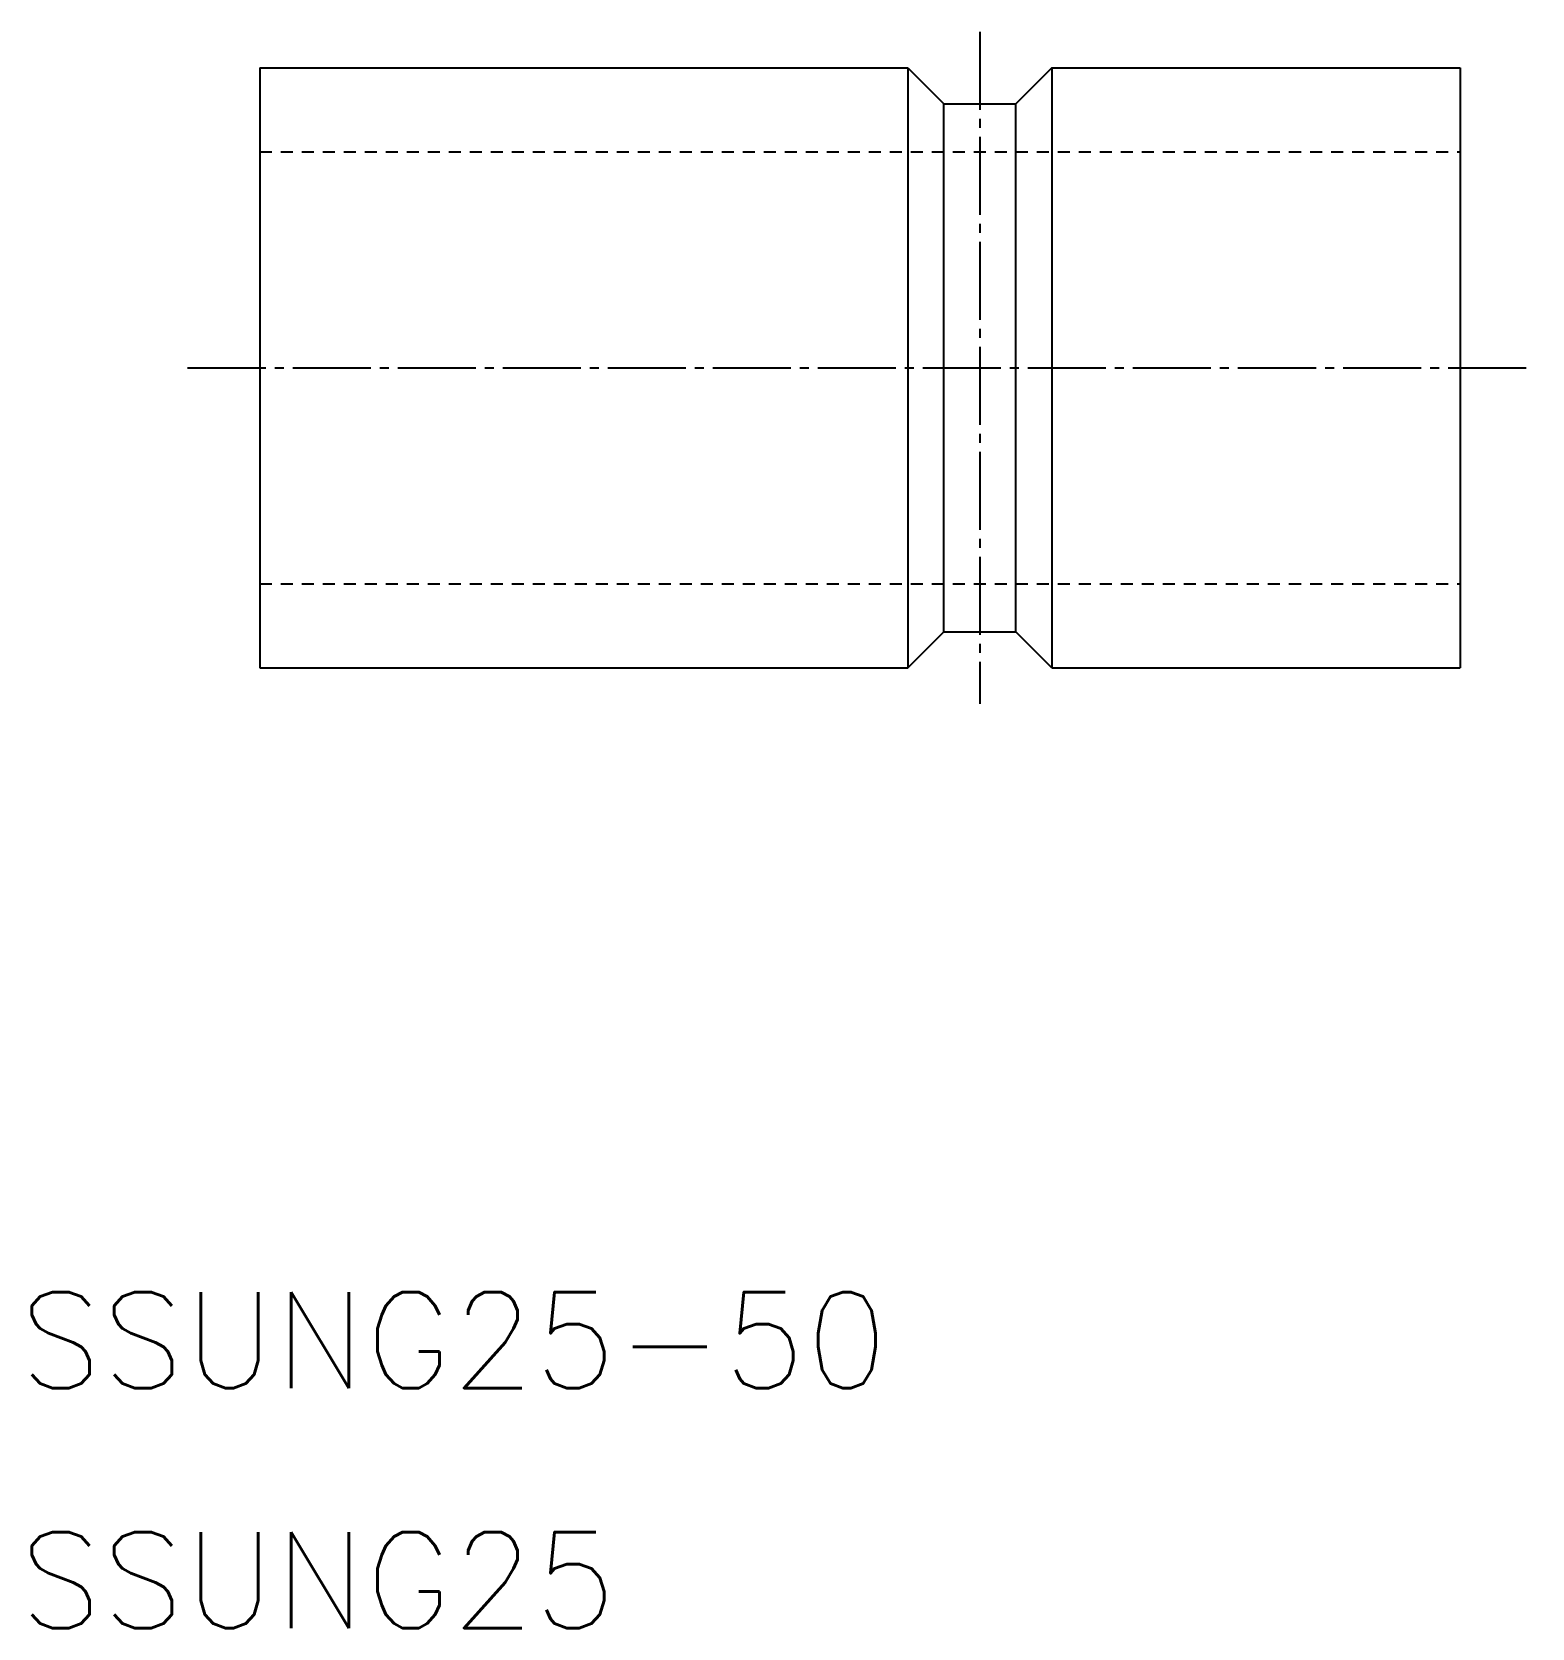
# Model space of a CAD drawing. Extents: x 78.4 to 140.9, y -53.4 to 13.1.
import ezdxf

# ---------------------------------------------------------------- set-up
doc = ezdxf.new("R2010")
doc.units = 0
doc.header["$LTSCALE"] = 0.25
doc.linetypes.add('CENTER', pattern=[17.5, 13, -1.5, 1.5, -1.5])
doc.linetypes.add('DASHED', pattern=[3.5, 2, -1.5])
doc.layers.get('0').update_dxf_attribs({"linetype": 'CONTINUOUS'})
doc.layers.add('CENTER', color=1, linetype='CENTER')
doc.styles.get("Standard").update_dxf_attribs({"font": 'txt', "bigfont": 'BIGFONT'})

msp = doc.modelspace()

# ---------------------------------------------------------------- linework, layer by layer
at = {"color": 7, "linetype": 'CONTINUOUS'}
for p, q in [((87.877, 11.618), (114.877, 11.618)), ((87.877, 11.618), (87.877, -13.382)), ((114.877, 11.618), (116.377, 10.118)), ((114.877, 11.618), (114.877, -13.382)), ((120.877, 11.618), (119.377, 10.118)), ((120.877, 11.618), (137.877, 11.618)), ((120.877, 11.618), (120.877, -13.382)), ((137.877, 11.618), (137.877, -13.382)), ((116.377, 10.118), (119.377, 10.118)), ((116.377, -11.882), (116.377, 10.118)), ((119.377, -11.882), (119.377, 10.118)), ((137.877, 6.618), (137.877, 6.618)), ((137.877, -0.882), (137.877, -0.882)), ((114.877, -13.382), (116.377, -11.882)), ((116.377, -11.882), (119.377, -11.882)), ((120.877, -13.382), (119.377, -11.882)), ((87.877, -13.382), (114.877, -13.382)), ((120.877, -13.382), (137.877, -13.382))]:
    msp.add_line(p, q, dxfattribs=at)
at = {"color": 3, "linetype": 'DASHED'}
for p, q in [((87.877, 8.118), (137.877, 8.118)), ((87.877, -9.882), (137.877, -9.882))]:
    msp.add_line(p, q, dxfattribs=at)
at = {"layer": 'CENTER', "color": 1, "linetype": 'CENTER'}
for p, q in [((117.877, 13.118), (117.877, -14.882)), ((84.877, -0.882), (140.877, -0.882))]:
    msp.add_line(p, q, dxfattribs=at)

# ---------------------------------------------------------------- texts
at = {"color": 7, "linetype": 'CONTINUOUS'}
for s, p in [('SSUNG25-50', (77.877, -43.382)), ('SSUNG25', (77.877, -53.382))]:
    msp.add_text(s, height=4, dxfattribs=at).set_placement(p)

doc.saveas('drawing.dxf')
